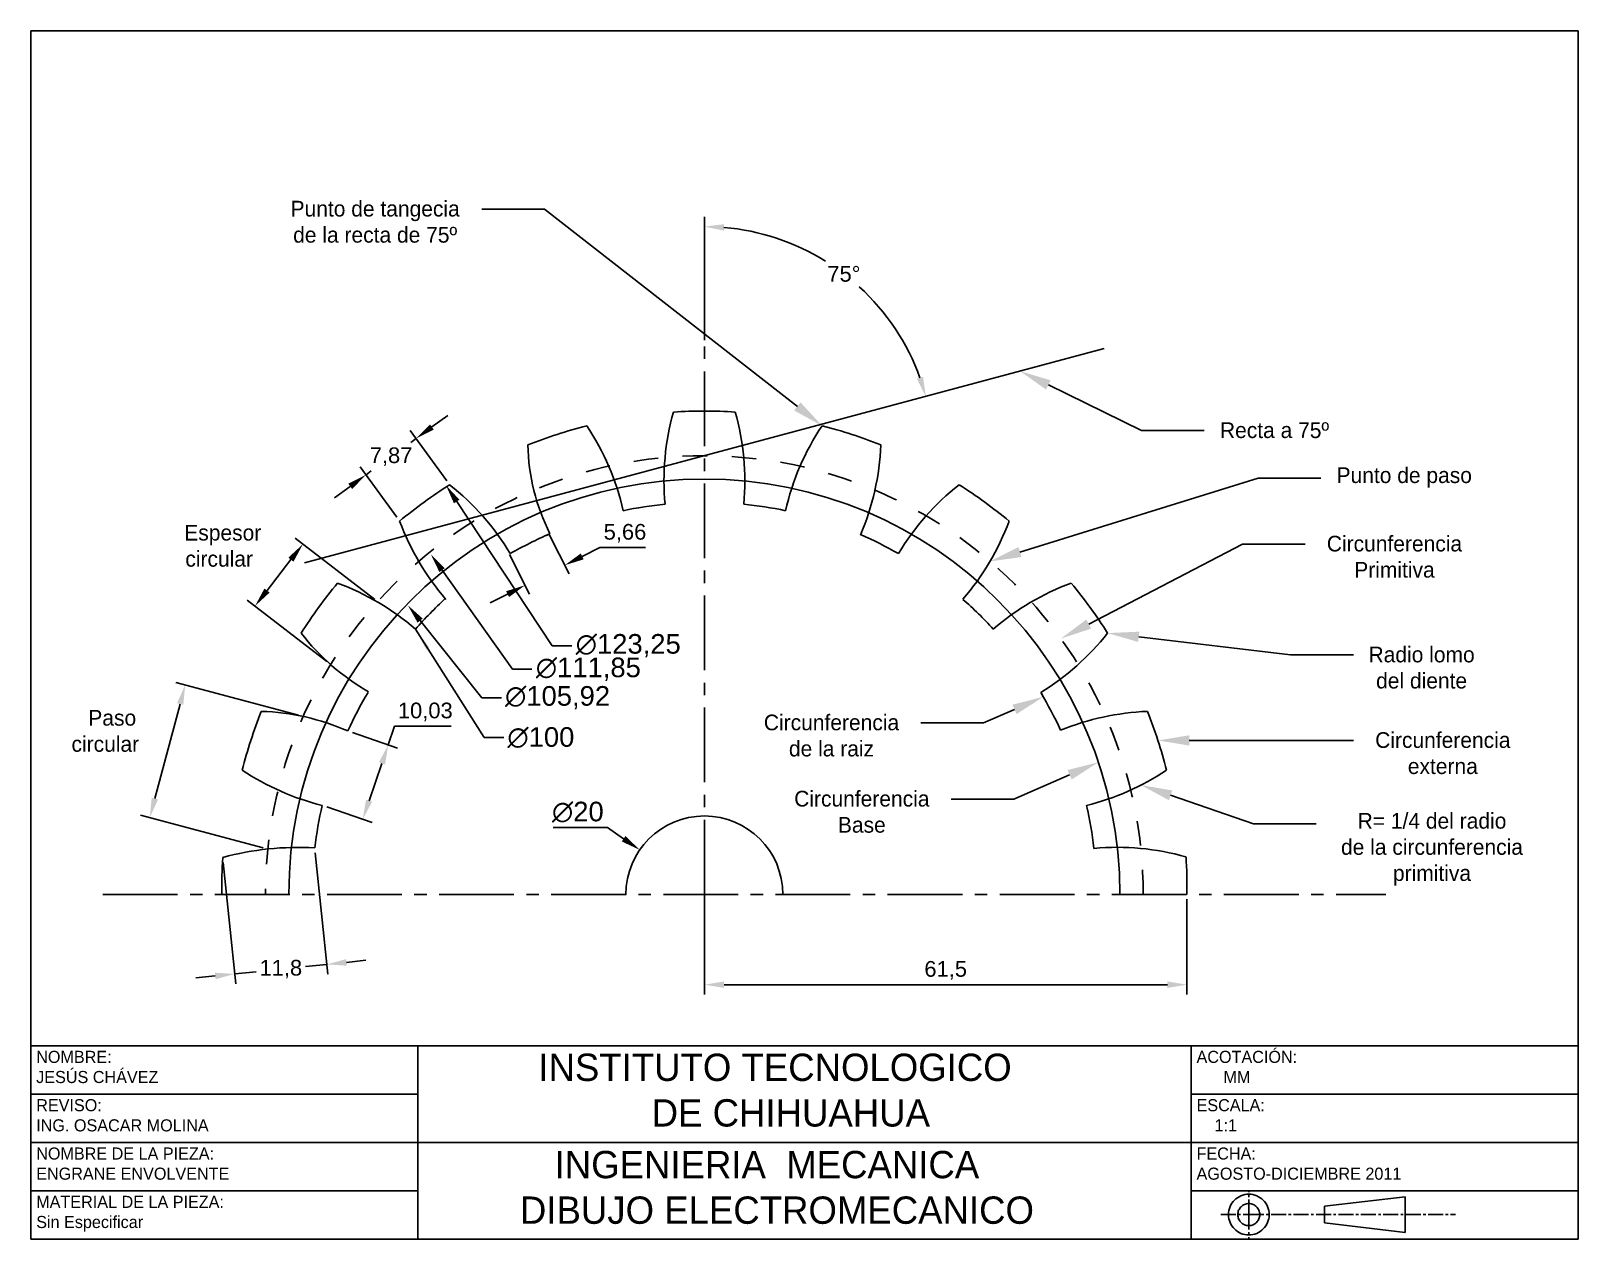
# Model space of a CAD drawing. Header units: millimetres. Extents: x 1810 to 2007, y 1107 to 1261.
import ezdxf
from ezdxf import colors
from ezdxf.entities.mleader import LeaderData, LeaderLine
from ezdxf.math import Vec2, Vec3

# ---------------------------------------------------------------- set-up
doc = ezdxf.new("R2010")
doc.units = ezdxf.units.MM
doc.linetypes.add('CENTER2', pattern=[28.575, 19.05, -3.175, 3.175, -3.175])
doc.linetypes.add('JIS_02_1.2', pattern=[2.5, 1.25, -1.25])
doc.styles.add('Annotative', font='ARIAL.TTF')
doc.styles.get("Standard").update_dxf_attribs({"font": 'ARIAL.TTF'})
doc.dimstyles.new('ISO-25', dxfattribs={"dimtxt": 2, "dimasz": 2.5, "dimexe": 1.25, "dimexo": 0.625, "dimtad": 1, "dimtih": 1, "dimtoh": 1, "dimtxsty": 'Standard', "dimcen": 2.5, "dimadec": 0, "dimazin": 0, "dimtfac": 1, "dimtmove": 0, "dimatfit": 3, "dimfxl": 1, "dimarcsym": 0})

# ---------------------------------------------------------------- blocks, each defined once
blk = doc.blocks.new('*D1')
at = {"color": 0, "lineweight": -2, "transparency": 16777216}
for p, q in [((1895.39, 1150.29), (1895.39, 1138.15)), ((1956.89, 1150.29), (1956.89, 1138.15)), ((1954.39, 1139.4), (1897.89, 1139.4))]:
    blk.add_line(p, q, dxfattribs=at)
at = {"color": 0, "transparency": 16777216}
for points in [[(1897.89, 1139.82), (1897.89, 1138.99), (1895.39, 1139.4)], [(1954.39, 1139.82), (1954.39, 1138.99), (1956.89, 1139.4)]]:
    blk.add_solid(points, dxfattribs=at)
at = {"layer": 'Defpoints', "color": 0, "transparency": 16777216}
for p in [(1895.39, 1150.92), (1956.89, 1150.92), (1895.39, 1139.4)]:
    blk.add_point(p, dxfattribs=at)
at = {"color": 0, "transparency": 16777216, "insert": (1926.14, 1141.23), "char_height": 2, "attachment_point": 5}
blk.add_mtext('61,5', dxfattribs=at)
blk = doc.blocks.new('*D2')
at = {"color": 0, "lineweight": -2, "transparency": 16777216}
for p, q in [((1860.66, 1210.51), (1862.69, 1211.98)), ((1862.55, 1203.65), (1857.91, 1210.05)), ((1858.64, 1209.04), (1857.97, 1208.55)), ((1856.19, 1199.03), (1851.54, 1205.42)), ((1852.27, 1204.41), (1852.94, 1204.9)), ((1850.25, 1202.94), (1848.23, 1201.47))]:
    blk.add_line(p, q, dxfattribs=at)
at = {"color": 0, "transparency": 16777216}
for points in [[(1860.42, 1210.84), (1860.91, 1210.17), (1858.64, 1209.04)], [(1850.01, 1203.28), (1850.5, 1202.61), (1852.27, 1204.41)]]:
    blk.add_solid(points, dxfattribs=at)
at = {"layer": 'Defpoints', "color": 0, "transparency": 16777216}
for p in [(1858.64, 1209.04), (1862.92, 1203.15), (1856.55, 1198.52)]:
    blk.add_point(p, dxfattribs=at)
at = {"color": 0, "transparency": 16777216, "insert": (1855.46, 1206.72), "char_height": 2, "attachment_point": 5}
blk.add_mtext('7,87', dxfattribs=at)
blk = doc.blocks.new('*D3')
at = {"color": 0, "lineweight": -2, "transparency": 16777216}
for p, q in [((1850.54, 1171.55), (1856.28, 1169.58)), ((1855.1, 1169.98), (1855.91, 1172.35)), ((1855.91, 1172.35), (1863.1, 1172.35)), ((1852.66, 1162.86), (1854.29, 1167.62)), ((1847.28, 1162.06), (1853.03, 1160.09))]:
    blk.add_line(p, q, dxfattribs=at)
at = {"color": 0, "transparency": 16777216}
for points in [[(1853.9, 1167.75), (1854.69, 1167.48), (1855.1, 1169.98)], [(1852.27, 1163), (1853.05, 1162.73), (1851.85, 1160.5)]]:
    blk.add_solid(points, dxfattribs=at)
at = {"layer": 'Defpoints', "color": 0, "transparency": 16777216}
for p in [(1849.94, 1171.75), (1855.1, 1169.98), (1846.69, 1162.26)]:
    blk.add_point(p, dxfattribs=at)
at = {"color": 0, "transparency": 16777216, "insert": (1859.82, 1174.18), "char_height": 2, "attachment_point": 5}
blk.add_mtext('10,03', dxfattribs=at)
blk = doc.blocks.new('*D4')
at = {"color": 0, "lineweight": -2, "transparency": 16777216}
for p, q in [((1845.8, 1156.22), (1847.41, 1140.75)), ((1834.07, 1155), (1835.67, 1139.53)), ((1847.28, 1141.99), (1844.54, 1141.71)), ((1849.77, 1142.25), (1852.25, 1142.51)), ((1833.06, 1140.52), (1830.57, 1140.26)), ((1835.54, 1140.78), (1838.28, 1141.06))]:
    blk.add_line(p, q, dxfattribs=at)
at = {"color": 0, "transparency": 16777216}
for points in [[(1849.72, 1142.66), (1849.81, 1141.83), (1847.28, 1141.99)], [(1833.01, 1140.93), (1833.1, 1140.1), (1835.54, 1140.78)]]:
    blk.add_solid(points, dxfattribs=at)
at = {"layer": 'Defpoints', "color": 0, "transparency": 16777216}
for p in [(1834, 1155.62), (1845.74, 1156.84), (1847.28, 1141.99)]:
    blk.add_point(p, dxfattribs=at)
at = {"color": 0, "transparency": 16777216, "insert": (1841.41, 1141.38), "char_height": 2, "attachment_point": 5}
blk.add_mtext('11,8', dxfattribs=at)
blk = doc.blocks.new('*D5')
at = {"color": 0, "lineweight": -2, "transparency": 16777216}
blk.add_line((1895.39, 1221.6), (1895.39, 1237.31), dxfattribs=at)
for start, end in [(58.1633, 85.096), (19.904, 47.4894)]:
    blk.add_arc((1895.39, 1206.84), 29.22, start, end, dxfattribs=at)
at = {"color": 0, "transparency": 16777216}
for points in [[(1897.87, 1235.54), (1897.9, 1236.37), (1895.39, 1236.06)], [(1923.26, 1216.91), (1922.46, 1216.66), (1923.61, 1214.4)]]:
    blk.add_solid(points, dxfattribs=at)
at = {"layer": 'Defpoints', "color": 0, "transparency": 16777216}
for p in [(1917.77, 1225.62), (1895.39, 1220.98), (1946.36, 1220.5), (1844.42, 1193.18), (1895.39, 1150.92)]:
    blk.add_point(p, dxfattribs=at)
at = {"color": 0, "transparency": 16777216, "insert": (1913.17, 1230.02), "char_height": 2, "attachment_point": 5}
blk.add_mtext('75°', dxfattribs=at)
blk = doc.blocks.new('*D7')
at = {"color": 0, "lineweight": -2, "transparency": 16777216}
for p, q in [((1875.6, 1196.81), (1878.15, 1191.77)), ((1879.82, 1194.01), (1882.05, 1195.14)), ((1882.05, 1195.14), (1887.87, 1195.14)), ((1870.55, 1194.26), (1873.1, 1189.21)), ((1870.31, 1189.2), (1868.08, 1188.07))]:
    blk.add_line(p, q, dxfattribs=at)
at = {"color": 0, "transparency": 16777216}
for points in [[(1879.63, 1194.38), (1880.01, 1193.64), (1877.59, 1192.88)], [(1870.12, 1189.57), (1870.5, 1188.83), (1872.54, 1190.33)]]:
    blk.add_solid(points, dxfattribs=at)
at = {"layer": 'Defpoints', "color": 0, "transparency": 16777216}
for p in [(1875.32, 1197.37), (1870.27, 1194.82), (1877.59, 1192.88)]:
    blk.add_point(p, dxfattribs=at)
at = {"color": 0, "transparency": 16777216, "insert": (1885.27, 1196.96), "char_height": 2, "attachment_point": 5}
blk.add_mtext('5,66', dxfattribs=at)

msp = doc.modelspace()

# ---------------------------------------------------------------- linework, layer by layer
for p, q in [((1809.563, 1261.008), (2006.733, 1261.008)), ((1809.563, 1106.968), (1809.563, 1261.008)), ((2006.733, 1261.008), (2006.733, 1106.968)), ((1946.36, 1220.5), (1844.417, 1193.185)), ((1876.004, 1182.626), (1863.824, 1201.006)), ((1853.37, 1188.502), (1843.238, 1196.338)), ((1839.649, 1189.654), (1842.698, 1193.596)), ((1870.918, 1179.626), (1861.955, 1192.261)), ((1847.262, 1180.605), (1837.13, 1188.442)), ((1867.018, 1175.991), (1859.159, 1185.826)), ((1867.31, 1170.903), (1858.568, 1184.745)), ((1878.504, 1182.626), (1876.004, 1182.626)), ((1873.418, 1179.626), (1870.918, 1179.626)), ((1843.663, 1173.755), (1828.011, 1177.927)), ((1828.575, 1175.19), (1825.359, 1163.126)), ((1869.518, 1175.991), (1867.018, 1175.991)), ((1869.81, 1170.903), (1867.31, 1170.903)), ((1839.159, 1156.859), (1823.507, 1161.032)), ((1876.118, 1159.427), (1883.036, 1159.427)), ((1883.036, 1159.427), (1885.094, 1158.009)), ((1895.388, 1148.417), (1895.388, 1153.417)), ((1892.888, 1150.917), (1897.888, 1150.917)), ((2006.733, 1131.615), (1809.563, 1131.615)), ((1858.856, 1106.968), (1858.856, 1131.615)), ((1957.441, 1131.615), (1957.441, 1106.968)), ((1858.856, 1125.453), (1809.563, 1125.453)), ((2006.733, 1125.453), (1957.441, 1125.453)), ((2006.733, 1119.292), (1809.563, 1119.292)), ((1858.856, 1113.13), (1809.563, 1113.13)), ((2006.733, 1113.13), (1957.441, 1113.13)), ((1974.413, 1111.15), (1984.717, 1112.37)), ((1984.717, 1112.37), (1984.717, 1107.811)), ((1974.413, 1111.15), (1974.413, 1109.03)), ((1974.413, 1109.03), (1984.717, 1107.811)), ((2006.733, 1106.968), (1809.563, 1106.968))]:
    msp.add_line(p, q)
at = {"linetype": 'CENTER2', "ltscale": 0.5}
for p, q in [((1895.388, 1150.917), (1895.388, 1220.977)), ((1818.73, 1150.917), (1982.253, 1150.917))]:
    msp.add_line(p, q, dxfattribs=at)
at = {"linetype": 'CENTER2', "ltscale": 0.1}
for p, q in [((1964.772, 1110.09), (1964.772, 1113.13)), ((1961.195, 1110.09), (1964.772, 1110.09)), ((1964.772, 1110.09), (1991.096, 1110.09)), ((1964.772, 1110.09), (1964.772, 1106.968))]:
    msp.add_line(p, q, dxfattribs=at)
at = {"linetype": 'CENTER2'}
msp.add_line((1964.772, 1110.09), (1964.772, 1110.09), dxfattribs=at)
msp.add_line((1964.772, 1110.09), (1964.772, 1110.09), dxfattribs=at)
msp.add_line((1964.772, 1110.09), (1964.772, 1110.09), dxfattribs=at)
for radius in [2.596, 1.404]:
    msp.add_circle((1964.772, 1110.09), radius, dxfattribs=at)
for centre, radius, start, end in [((1895.65, 1150.959), 61.625, 104.33895, 111.66105), ((1853.606, 1192.735), 32.23, 12.72752, 33.79983), ((1922.465, 1203.641), 32.23, 164.20017, 185.2979), ((1895.388, 1150.917), 61.625, 86.33895, 93.66105), ((1868.311, 1203.641), 32.23, 354.7021, 15.79983), ((1937.171, 1192.735), 32.23, 146.20017, 167.2979), ((1895.126, 1150.959), 61.625, 68.33895, 75.66105), ((1898.936, 1208.663), 26.036, 180.9476, 206.86399), ((1885.667, 1209.469), 32.23, 336.7021, 357.79983), ((1895.388, 1150.917), 52.96, 0, 180), ((1895.886, 1151.079), 61.625, 122.33895, 129.66105), ((1842.99, 1177.818), 32.23, 30.89486, 51.79983), ((1947.786, 1177.818), 32.23, 128.20017, 149.10514), ((1894.89, 1151.079), 61.625, 50.33895, 57.66105), ((1895.388, 1150.917), 50, 95.75645, 101.94044), ((1895.388, 1150.917), 50, 78.05956, 84.24355), ((1886.802, 1209.649), 32.23, 200.20017, 220.92703), ((1897.84, 1146.327), 55.203, 113.6352, 119.51239), ((1903.965, 1209.654), 32.24, 319.07797, 339.79811), ((1895.388, 1150.917), 50, 113.46204, 113.75645), ((1895.388, 1150.917), 50, 60.34159, 66.53796), ((1896.074, 1151.267), 61.625, 140.33895, 147.66105), ((1837.504, 1160.351), 32.23, 49.18856, 69.79983), ((1953.273, 1160.351), 32.23, 110.20017, 130.81144), ((1894.703, 1151.267), 61.625, 32.33895, 39.66105), ((1901.876, 1146.249), 57.944, 132.98976, 138.36672), ((1895.388, 1150.917), 50, 42.57419, 48.795), ((1867.001, 1201.964), 29.038, 217.63872, 240.21844), ((1921.442, 1204.163), 32.23, 301.43449, 321.79983), ((1893.286, 1152.102), 47.588, 148.9277, 155.61124), ((1895.388, 1150.917), 50, 30.24355, 30.99166), ((1895.388, 1150.917), 50, 24.75224, 30.99166), ((1896.194, 1151.503), 61.625, 158.33895, 165.66105), ((1838.027, 1144.723), 29.54, 66.20667, 88.26647), ((1953.166, 1141.487), 32.789, 92.29029, 112.1673), ((1894.583, 1151.503), 61.625, 14.33895, 21.66105), ((1854.312, 1193.354), 32.011, 236.16596, 256.23019), ((1936.359, 1193.547), 32.23, 283.87124, 303.79983), ((1895.388, 1150.917), 50, 166.88373, 173.1971), ((1895.388, 1150.917), 50, 12.24355, 13.10864), ((1895.388, 1150.917), 50, 6.73583, 13.10864), ((1895.388, 1150.917), 10, 0, 180), ((1894.816, 1151.719), 60.938, 176.32641, 180.75385), ((1843.585, 1120.41), 36.494, 86.61348, 105.22131), ((1947.989, 1124.668), 32.25, 74.20344, 95.24148), ((1895.269, 1151.765), 61.625, 359.21232, 3.66105)]:
    msp.add_arc(centre, radius, start, end)
at = {"linetype": 'JIS_02_1.2', "ltscale": 2.5}
msp.add_arc((1895.388, 1150.917), 55.925, 0, 180, dxfattribs=at)
for points in [[(1864.171, 1201.236), (1863.477, 1200.776), (1862.443, 1203.09)], [(1842.368, 1193.851), (1843.027, 1193.341), (1844.227, 1195.574)], [(1862.295, 1192.502), (1861.615, 1192.02), (1860.508, 1194.3)], [(1839.319, 1189.909), (1839.978, 1189.399), (1838.119, 1187.677)], [(1859.485, 1186.086), (1858.834, 1185.566), (1857.599, 1187.779)], [(1860.327, 1182.391), (1859.95, 1182.123), (1858.568, 1184.745)], [(1828.173, 1175.297), (1828.978, 1175.082), (1829.219, 1177.605)], [(1824.956, 1163.233), (1825.762, 1163.018), (1824.715, 1160.71)], [(1885.331, 1158.352), (1884.858, 1157.665), (1887.153, 1156.59)]]:
    msp.add_solid(points)

# ---------------------------------------------------------------- texts
at = {"attachment_point": 1}
for s, width, heights, insert, char_height in [('\\pi0.75807;{\\fComic Sans MS|b0|i0|c0|p66;Espesor \\P\\pi0.89068;circular}', 11.45524, [0], (1828.349, 1198.034), 2), ('\\pi6.207;{\\fComic Sans MS|b0|i0|c0|p66;Paso\\P\\pi4.0649;circular}', 17.80373, [0], (1810.668, 1174.431), 2), ('{\\fComic Sans MS|b0|i0|c0|p66;NOMBRE:\\PJESÚS CHÁVEZ}', 76.73691, [0], (1810.235, 1130.969), 1.54039), ('\\pi26.167;{\\fComic Sans MS|b0|i0|c0|p66;INSTITUTO TECNOLOGICO \\P\\pi40.607;DE CHIHUAHUA }', 119.23528, [12.323], (1848.064, 1130.611), 3.4848), ('{\\fComic Sans MS|b0|i0|c0|p66;ACOTACIÓN:\\P      MM}', 76.73691, [0], (1958.113, 1130.969), 1.54039), ('{\\fComic Sans MS|b0|i0|c0|p66;REVISO:\\PING. OSACAR MOLINA}', 76.73691, [0], (1810.235, 1124.807), 1.54039), ('{\\fComic Sans MS|b0|i0|c0|p66;ESCALA:\\P    1:1}', 76.73691, [0], (1958.113, 1124.807), 1.54039), ('{\\fComic Sans MS|b0|i0|c0|p66;NOMBRE DE LA PIEZA:\\PENGRANE ENVOLVENTE}', 76.73691, [0], (1810.235, 1118.646), 1.54039), ('\\pi19.041;{\\fComic Sans MS|b0|i0|c0|p66;INGENIERIA  MECANICA \\P\\pi14.623;DIBUJO ELECTROMECANICO}', 98.58504, [0], (1857.26, 1118.208), 3.4848), ('{\\fComic Sans MS|b0|i0|c0|p66;MATERIAL DE LA PIEZA: \\PSin Especificar}', 76.73691, [7.064], (1810.235, 1112.484), 1.54039)]:
    msp.add_mtext_dynamic_manual_height_columns(s, width=width, gutter_width=12.5, heights=heights, dxfattribs=dict(at, insert=insert, char_height=char_height))
at = {"char_height": 2.5, "attachment_point": 5}
for s, insert in [('∅123,25', (1885.687, 1182.626)), ('∅111,85', (1880.602, 1179.626)), ('∅105,92', (1876.68, 1175.991)), ('∅100', (1874.552, 1170.903)), ('∅20', (1879.264, 1161.398))]:
    msp.add_mtext(s, dxfattribs=dict(at, insert=insert))
at = {"insert": (1958.113, 1118.646), "char_height": 1.54039, "attachment_point": 1, "style": 'Annotative'}
msp.add_mtext_dynamic_manual_height_columns('{\\fComic Sans MS|b0|i0|c0|p66;FECHA:\\PAGOSTO-DICIEMBRE 2011}', width=76.73691, gutter_width=12.5, heights=[0], dxfattribs=at)

# ---------------------------------------------------------------- dimensions: what is measured, and where the dimension line sits
dim = msp.add_angular_dim_2l(base=(1917.77, 1225.623), line1=((1895.388, 1150.917), (1895.388, 1220.977)), line2=((1946.36, 1220.5), (1844.417, 1193.185)), dimstyle='ISO-25')
dim.commit()
dim.dimension.update_dxf_attribs({"geometry": '*D5', "text_midpoint": (1913.175, 1230.022)})
dim = msp.add_linear_dim(base=(1858.641, 1209.038), p1=(1856.554, 1198.52), p2=(1862.921, 1203.146), angle=36, dimstyle='ISO-25')
dim.commit()
dim.dimension.update_dxf_attribs({"geometry": '*D2', "text_midpoint": (1855.457, 1206.725), "dimtype": 161})
dim = msp.add_aligned_dim(p1=(1870.27, 1194.819), p2=(1875.322, 1197.371), distance=-5.029, dimstyle='ISO-25', override={"dimtofl": 0})
dim.commit()
dim.dimension.update_dxf_attribs({"geometry": '*D7', "text_midpoint": (1885.275, 1196.965)})
for p1, p2, distance, picture, middle in [((1846.693, 1162.264), (1849.945, 1171.752), -5.452, '*D3', (1859.818, 1174.177)), ((1834.003, 1155.624), (1845.74, 1156.84), -14.928, '*D4', (1841.411, 1141.383))]:
    dim = msp.add_aligned_dim(p1=p1, p2=p2, distance=distance, dimstyle='ISO-25')
    dim.commit()
    dim.dimension.update_dxf_attribs({"geometry": picture, "text_midpoint": middle})
dim = msp.add_linear_dim(base=(1895.388, 1139.402), p1=(1956.888, 1150.917), p2=(1895.388, 1150.917), dimstyle='ISO-25')
dim.commit()
dim.dimension.update_dxf_attribs({"geometry": '*D1', "text_midpoint": (1926.138, 1141.229)})

# ---------------------------------------------------------------- leaders
ml = msp.add_multileader_mtext('Standard')
ml.set_content('{\\fComic Sans MS|b0|i0|c0|p66;Punto de tangecia\\Pde la recta de 75º}', color=256)
ml.set_leader_properties()
ml.build(insert=Vec2(0, 0))
ctx = ml.context
ctx.base_point, ctx.char_height, ctx.plane_origin = Vec3(1839.838, 1238.301), 2, Vec3(1910.388, 1210.664)
ctx.text_align_type = 1
notes = []
notes.append((ctx, [(0, (1, 1, 0), (1875.026, 1238.301), (-1, 0), 8, [(0, [(1910.388, 1210.664)], 0, [])])]))
ctx.mtext.insert, ctx.mtext.alignment, ctx.mtext.flow_direction = Vec3(1853.432, 1239.347), 2, 5
ml = msp.add_multileader_mtext('Standard')
ml.set_content('{\\fComic Sans MS|b0|i0|c0|p66;Recta a 75º}', color=256)
ml.set_leader_properties()
ml.build(insert=Vec2(0, 0))
ctx = ml.context
ctx.base_point, ctx.char_height, ctx.plane_origin = Vec3(1959.096, 1210.054), 2, Vec3(1935.638, 1217.627)
notes.append((ctx, [(0, (1, 1, 0), (1951.096, 1210.054), (1, 0), 8, [(0, [(1935.638, 1217.627)], 0, [])])]))
ctx.mtext.insert, ctx.mtext.flow_direction = Vec3(1961.096, 1211.099), 5
ml = msp.add_multileader_mtext('Standard')
ml.set_content('{\\fComic Sans MS|b0|i0|c0|p66;Punto de paso}', color=256)
ml.set_leader_properties()
ml.build(insert=Vec2(0, 0))
ctx = ml.context
ctx.base_point, ctx.char_height, ctx.plane_origin = Vec3(1973.958, 1203.971), 2, Vec3(1931.792, 1193.372)
notes.append((ctx, [(0, (1, 1, 0), (1965.958, 1203.971), (1, 0), 8, [(0, [(1931.792, 1193.372)], 0, [])])]))
ctx.mtext.insert, ctx.mtext.flow_direction = Vec3(1975.958, 1205.364), 5
ml = msp.add_multileader_mtext('Standard')
ml.set_content('{\\fComic Sans MS|b0|i0|c0|p66;Circunferencia \\PPrimitiva}', color=256)
ml.set_leader_properties()
ml.build(insert=Vec2(0, 0))
ctx = ml.context
ctx.base_point, ctx.char_height, ctx.plane_origin = Vec3(1971.951, 1195.555), 2, Vec3(1940.818, 1183.533)
ctx.text_align_type = 1
notes.append((ctx, [(0, (1, 1, 0), (1963.951, 1195.555), (1, 0), 8, [(0, [(1940.818, 1183.533)], 0, [])])]))
ctx.mtext.insert, ctx.mtext.alignment, ctx.mtext.flow_direction = Vec3(1983.336, 1196.639), 2, 5
ml = msp.add_multileader_mtext('Standard')
ml.set_content('{\\fComic Sans MS|b0|i0|c0|p66;Radio lomo \\Pdel diente}', color=256)
ml.set_leader_properties()
ml.build(insert=Vec2(0, 0))
ctx = ml.context
ctx.base_point, ctx.char_height, ctx.plane_origin = Vec3(1978.106, 1181.453), 2, Vec3(1946.77, 1184.231)
ctx.text_align_type = 1
notes.append((ctx, [(0, (1, 1, 0), (1970.106, 1181.453), (1, 0), 8, [(0, [(1946.77, 1184.231)], 0, [])])]))
ctx.mtext.insert, ctx.mtext.alignment, ctx.mtext.flow_direction = Vec3(1986.794, 1182.501), 2, 5
ml = msp.add_multileader_mtext('Standard')
ml.set_content('{\\fComic Sans MS|b0|i0|c0|p66;Circunferencia \\Pde la raiz}', color=256)
ml.set_leader_properties()
ml.build(insert=Vec2(0, 0))
ctx = ml.context
ctx.base_point, ctx.char_height, ctx.plane_origin = Vec3(1900.204, 1172.788), 2, Vec3(1938.583, 1176.101)
ctx.text_align_type = 1
notes.append((ctx, [(0, (1, 1, 0), (1930.974, 1172.788), (-1, 0), 8, [(0, [(1938.583, 1176.101)], 0, [])])]))
ctx.mtext.insert, ctx.mtext.alignment, ctx.mtext.flow_direction = Vec3(1911.589, 1173.84), 2, 5
ml = msp.add_multileader_mtext('Standard')
ml.set_content('{\\fComic Sans MS|b0|i0|c0|p66;Circunferencia \\Pexterna}', color=256)
ml.set_leader_properties()
ml.build(insert=Vec2(0, 0))
ctx = ml.context
ctx.base_point, ctx.char_height, ctx.plane_origin = Vec3(1978.115, 1170.546), 2, Vec3(1953.191, 1170.546)
ctx.text_align_type = 1
notes.append((ctx, [(0, (1, 1, 0), (1970.115, 1170.546), (1, 0), 8, [(0, [(1953.191, 1170.546)], 0, [])])]))
ctx.mtext.insert, ctx.mtext.alignment, ctx.mtext.flow_direction = Vec3(1989.5, 1171.594), 2, 5
ml = msp.add_multileader_mtext('Standard')
ml.set_content('{\\fComic Sans MS|b0|i0|c0|p66;Circunferencia \\PBase}', color=256)
ml.set_leader_properties()
ml.build(insert=Vec2(0, 0))
ctx = ml.context
ctx.base_point, ctx.char_height, ctx.plane_origin = Vec3(1904.072, 1163.074), 2, Vec3(1945.598, 1167.762)
ctx.text_align_type = 1
notes.append((ctx, [(0, (1, 1, 0), (1934.841, 1163.074), (-1, 0), 8, [(0, [(1945.598, 1167.762)], 0, [])])]))
ctx.mtext.insert, ctx.mtext.alignment, ctx.mtext.flow_direction = Vec3(1915.457, 1164.119), 2, 5
ml = msp.add_multileader_mtext('Standard')
ml.set_content('{\\fComic Sans MS|b0|i0|c0|p66;R= 1/4 del radio\\Pde la circunferencia \\Pprimitiva}', color=256)
ml.set_leader_properties()
ml.build(insert=Vec2(0, 0))
ctx = ml.context
ctx.base_point, ctx.char_height, ctx.plane_origin = Vec3(1973.377, 1159.903), 2, Vec3(1951.027, 1164.849)
ctx.text_align_type = 1
notes.append((ctx, [(0, (1, 1, 0), (1965.377, 1159.903), (1, 0), 8, [(0, [(1951.027, 1164.849)], 0, [])])]))
ctx.mtext.insert, ctx.mtext.alignment, ctx.mtext.flow_direction = Vec3(1988.119, 1161.296), 2, 5
for ctx, leaders in notes:
    for number, flags, end, landing, length, lines in leaders:
        leader = LeaderData()
        leader.index, (leader.has_last_leader_line, leader.has_dogleg_vector, leader.attachment_direction) = number, flags
        leader.last_leader_point, leader.dogleg_vector, leader.dogleg_length = Vec3(end), Vec3(landing), length
        for number, points, colour, breaks in lines:
            line = LeaderLine()
            line.index, line.vertices, line.color, line.breaks = number, Vec3.list(points), colors.encode_raw_color(colour), breaks
            leader.lines.append(line)
        ctx.leaders.append(leader)

doc.saveas('drawing.dxf')
